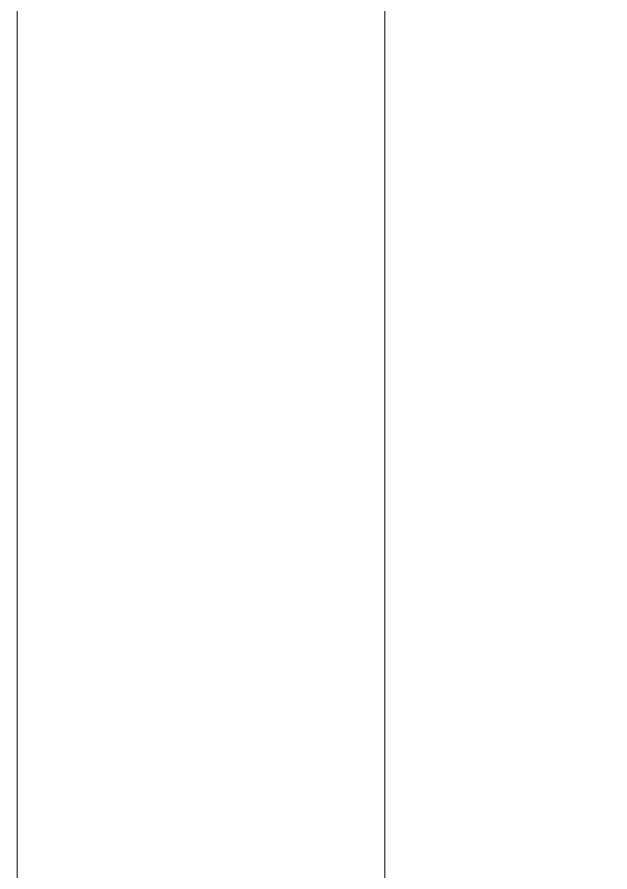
# Model space of a CAD drawing. Extents: x -23436 to 4767, y -4638 to 9755.
# Drawn here: x -15921.4 to -15808.6, y 8276.8 to 8439.4 of the extents above; entities that cross this region are included whole.
import ezdxf

# ---------------------------------------------------------------- set-up
doc = ezdxf.new("R2010")
doc.units = 0
doc.layers.add('FOLHA MB', color=7, linetype='Continuous', lineweight=13)
doc.layers.add('MB Logo', color=255, linetype='Continuous')

# ---------------------------------------------------------------- blocks, each defined once
blk = doc.blocks.new('A$C169d8357')
at = {"layer": 'FOLHA MB', "color": 1}
for points in [[(0, 1199.93842203898), (0, 149.9384220389802), (1485.020408163266, 149.9384220389802), (1485.020408163266, 1199.93842203898)], [(70, 1169.93842203898), (70, 179.9384220389802), (1455.020408163266, 179.9384220389802), (1455.020408163266, 1169.93842203898)]]:
    blk.add_lwpolyline(points, close=True, dxfattribs=at)

msp = doc.modelspace()

# ---------------------------------------------------------------- block references
at = {"layer": 'MB Logo'}
msp.add_blockref('A$C169d8357', (-15921.37687271501, 7382.321038242866), dxfattribs=at)

doc.saveas('drawing.dxf')
